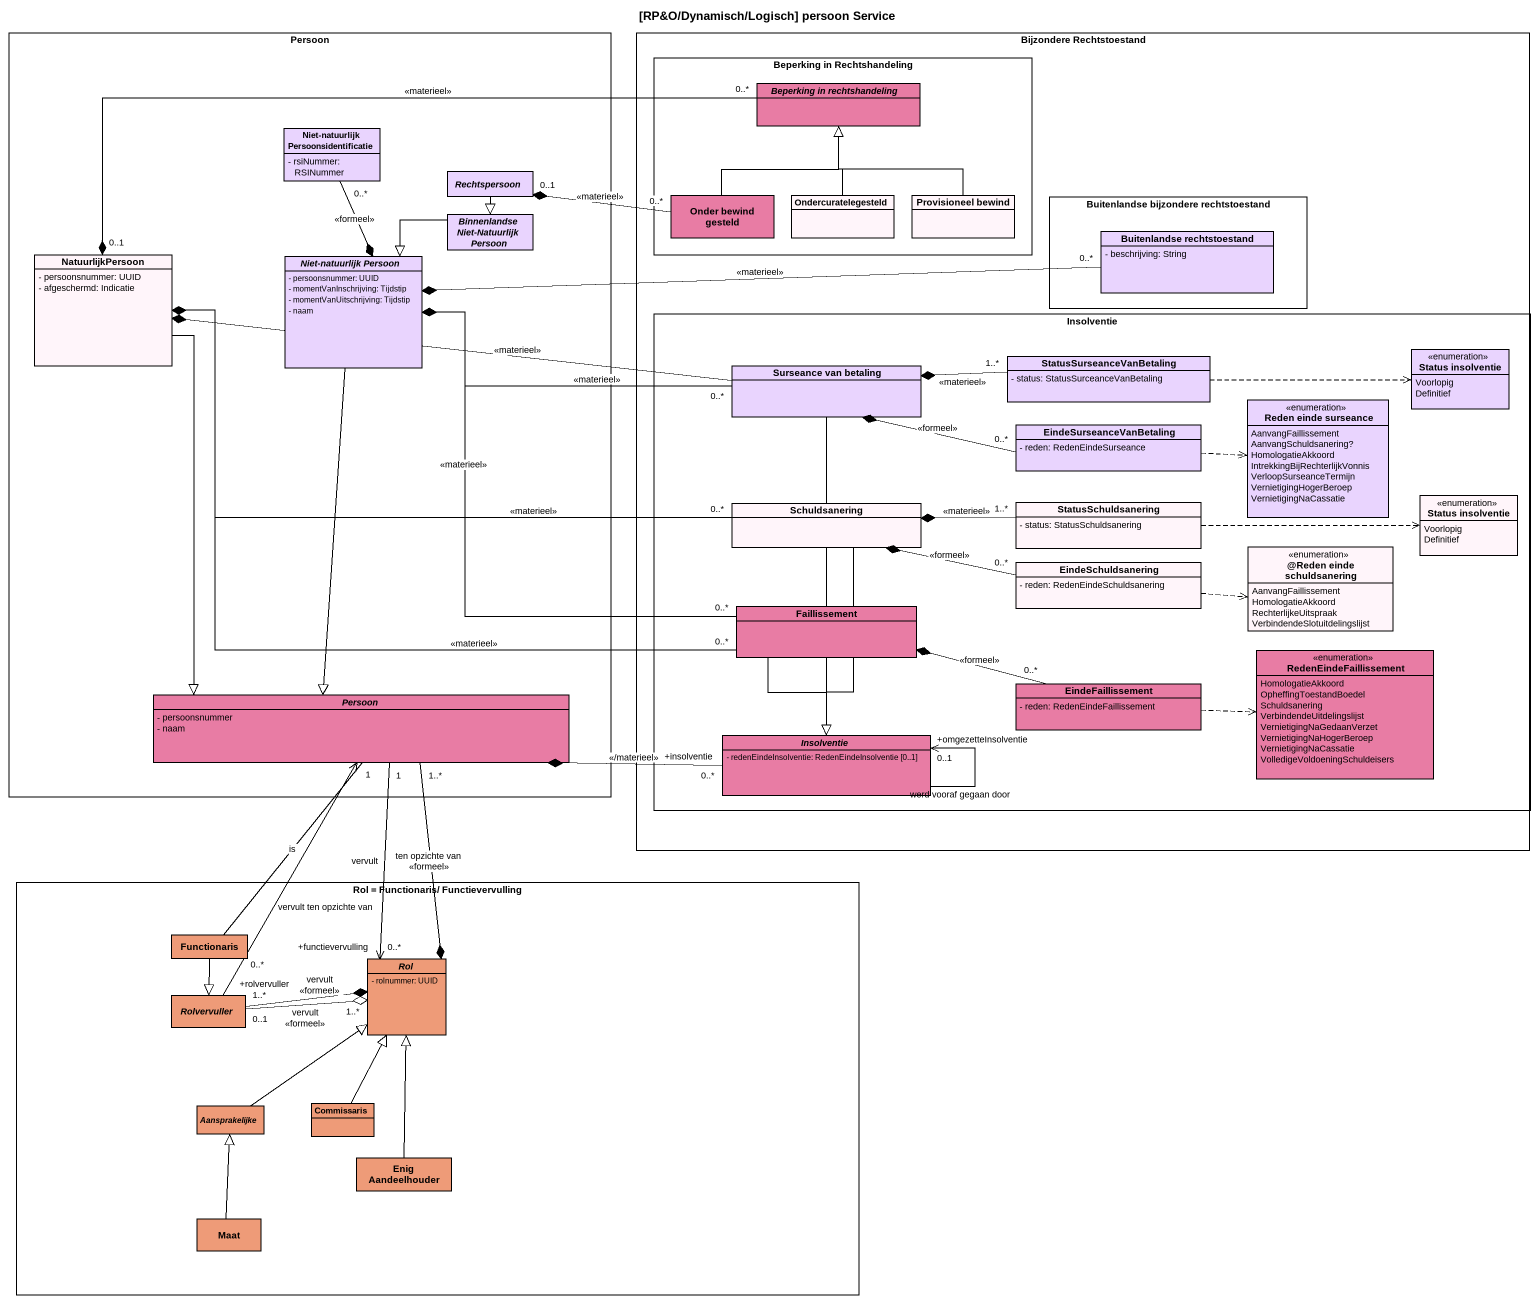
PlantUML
@startuml
title [RP&O/Dynamisch/Logisch] persoon Service
hide circle
hide empty members
skinparam classAttributeIconSize 0
rectangle Persoon {
  class "Niet-natuurlijk Persoonsidentificatie" as Niet_natuurlijk #E9D4FE {
    - rsiNummer: RSINummer
  }
  abstract class Rechtspersoon #E9D4FE
  abstract class "Binnenlandse Niet-Natuurlijk Persoon" as Binnenlandse_Niet #E9D4FE
  class NatuurlijkPersoon #FFF5FA {
    - persoonsnummer: UUID
    - afgeschermd: Indicatie
  }
  abstract class "Niet-natuurlijk Persoon" as Niet_natuurlijk_Persoon #E9D4FE {
    - persoonsnummer: UUID
    - momentVanInschrijving: Tijdstip
    - momentVanUitschrijving: Tijdstip
    - naam
  }
  abstract class "Persoon" as Persoon_2 #E87CA4 {
    - persoonsnummer
    - naam
  }
}
rectangle "Bijzondere Rechtstoestand" as Bijzondere_Rechtstoestand {
  rectangle "Beperking in Rechtshandeling" as Beperking_in_Rechtshandeling {
    abstract class "Beperking in rechtshandeling" as Beperking_in_rechtshandeling #E87CA4
    class "Onder bewind gesteld" as Onder_bewind_gesteld #E87CA4
    class Ondercuratelegesteld #FFF5FA
    class "Provisioneel bewind" as Provisioneel_bewind #FFF5FA
  }
  rectangle "Buitenlandse bijzondere rechtstoestand" as Buitenlandse_bijzondere {
    class "Buitenlandse rechtstoestand" as Buitenlandse_rechtstoestand #E9D4FE {
      - beschrijving: String
    }
  }
  rectangle Insolventie {
    class StatusSurseanceVanBetaling #E9D4FE {
      - status: StatusSurceanceVanBetaling
    }
    enum "Status insolventie" as Status_insolventie #E9D4FE {
      Voorlopig
      Definitief
    }
    class "Surseance van betaling" as Surseance_van_betaling #E9D4FE
    class EindeSurseanceVanBetaling #E9D4FE {
      - reden: RedenEindeSurseance
    }
    enum "Reden einde surseance" as Reden_einde_surseance #E9D4FE {
      AanvangFaillissement
      AanvangSchuldsanering?
      HomologatieAkkoord
      IntrekkingBijRechterlijkVonnis
      VerloopSurseanceTermijn
      VernietigingHogerBeroep
      VernietigingNaCassatie
    }
    class Schuldsanering #FFF5FA
    class StatusSchuldsanering #FFF5FA {
      - status: StatusSchuldsanering
    }
    enum "Status insolventie" as Status_insolventie_2 #FFF5FA {
      Voorlopig
      Definitief
    }
    enum "@Reden einde schuldsanering" as Reden_einde_schuldsanering #FFF5FA {
      AanvangFaillissement
      HomologatieAkkoord
      RechterlijkeUitspraak
      VerbindendeSlotuitdelingslijst
    }
    class EindeSchuldsanering #FFF5FA {
      - reden: RedenEindeSchuldsanering
    }
    class Faillissement #E87CA4
    enum RedenEindeFaillissement #E87CA4 {
      HomologatieAkkoord
      OpheffingToestandBoedel
      Schuldsanering
      VerbindendeUitdelingslijst
      VernietigingNaGedaanVerzet
      VernietigingNaHogerBeroep
      VernietigingNaCassatie
      VolledigeVoldoeningSchuldeisers
    }
    class EindeFaillissement #E87CA4 {
      - reden: RedenEindeFaillissement
    }
    abstract class "Insolventie" as Insolventie_2 #E87CA4 {
      - redenEindeInsolventie: RedenEindeInsolventie [0..1]
    }
  }
}
rectangle "Rol = Functionaris/ Functievervulling" as Rol_Functionaris {
  class Functionaris #EE9B78
  abstract class Rol #EE9B78 {
    - rolnummer: UUID
  }
  abstract class Rolvervuller #EE9B78
  abstract class Aansprakelijke #EE9B78
  class Commissaris #EE9B78
  class "Enig Aandeelhouder" as Enig_Aandeelhouder #EE9B78
  class Maat #EE9B78
}
Beperking_in_rechtshandeling "0..*" -left-* "0..1" NatuurlijkPersoon : <<materieel>>
Niet_natuurlijk "0..*" --* Niet_natuurlijk_Persoon : <<formeel>>
Rechtspersoon --|> Binnenlandse_Niet
Onder_bewind_gesteld -up-|> Beperking_in_rechtshandeling
Onder_bewind_gesteld "0..*" -left-* "0..1" Rechtspersoon : <<materieel>>
Ondercuratelegesteld -up-|> Beperking_in_rechtshandeling
Provisioneel_bewind -up-|> Beperking_in_rechtshandeling
Binnenlandse_Niet -left-|> Niet_natuurlijk_Persoon
Buitenlandse_rechtstoestand "0..*" -left-* Niet_natuurlijk_Persoon : <<materieel>>
NatuurlijkPersoon --|> Persoon_2
Niet_natuurlijk_Persoon --|> Persoon_2
StatusSurseanceVanBetaling .right.> Status_insolventie
StatusSurseanceVanBetaling "1..*" -left-* Surseance_van_betaling : <<materieel>>
Surseance_van_betaling -left-* NatuurlijkPersoon : <<materieel>>
Surseance_van_betaling "0..*" -left-* Niet_natuurlijk_Persoon : <<materieel>>
Surseance_van_betaling --|> Insolventie_2
EindeSurseanceVanBetaling "0..*" -left-* Surseance_van_betaling : <<formeel>>
EindeSurseanceVanBetaling .right.> Reden_einde_surseance
Schuldsanering "0..*" -left-* NatuurlijkPersoon : <<materieel>>
Schuldsanering --|> Insolventie_2
StatusSchuldsanering "1..*" -left-* Schuldsanering : <<materieel>>
StatusSchuldsanering .right.> Status_insolventie_2
EindeSchuldsanering "0..*" -left-* Schuldsanering : <<formeel>>
EindeSchuldsanering .right.> Reden_einde_schuldsanering
Faillissement "0..*" -left-* NatuurlijkPersoon : <<materieel>>
Faillissement "0..*" -up-* Niet_natuurlijk_Persoon : <<materieel>>
Faillissement --|> Insolventie_2
Persoon_2 "1..*" --* Rol : ten opzichte van\n<<formeel>>
Persoon_2 "1" --> "+functievervulling\n0..*" Rol : vervult
EindeFaillissement "0..*" -left-* Faillissement : <<formeel>>
EindeFaillissement .right.> RedenEindeFaillissement
Insolventie_2 "+insolventie\n0..*" -left-* Persoon_2 : <</materieel>>
Insolventie_2 --> "+omgezetteInsolventie\n0..1" Insolventie_2 : werd vooraf gegaan door
Functionaris -up- Persoon_2 : is
Functionaris --|> Rolvervuller
Functionaris --|> Rolvervuller
Rolvervuller "+rolvervuller\n0..*" -up-> "1" Persoon_2 : vervult ten opzichte van
Rolvervuller "1..*" -right-* Rol : vervult\n<<formeel>>
Rolvervuller "0..1" -right-o "1..*" Rol : vervult\n<<formeel>>
Aansprakelijke -up-|> Rol
Aansprakelijke -up-|> Rol
Commissaris -up-|> Rol
Commissaris -up-|> Rol
Enig_Aandeelhouder -up-|> Rol
Enig_Aandeelhouder -up-|> Rol
Maat -up-|> Aansprakelijke
@enduml
